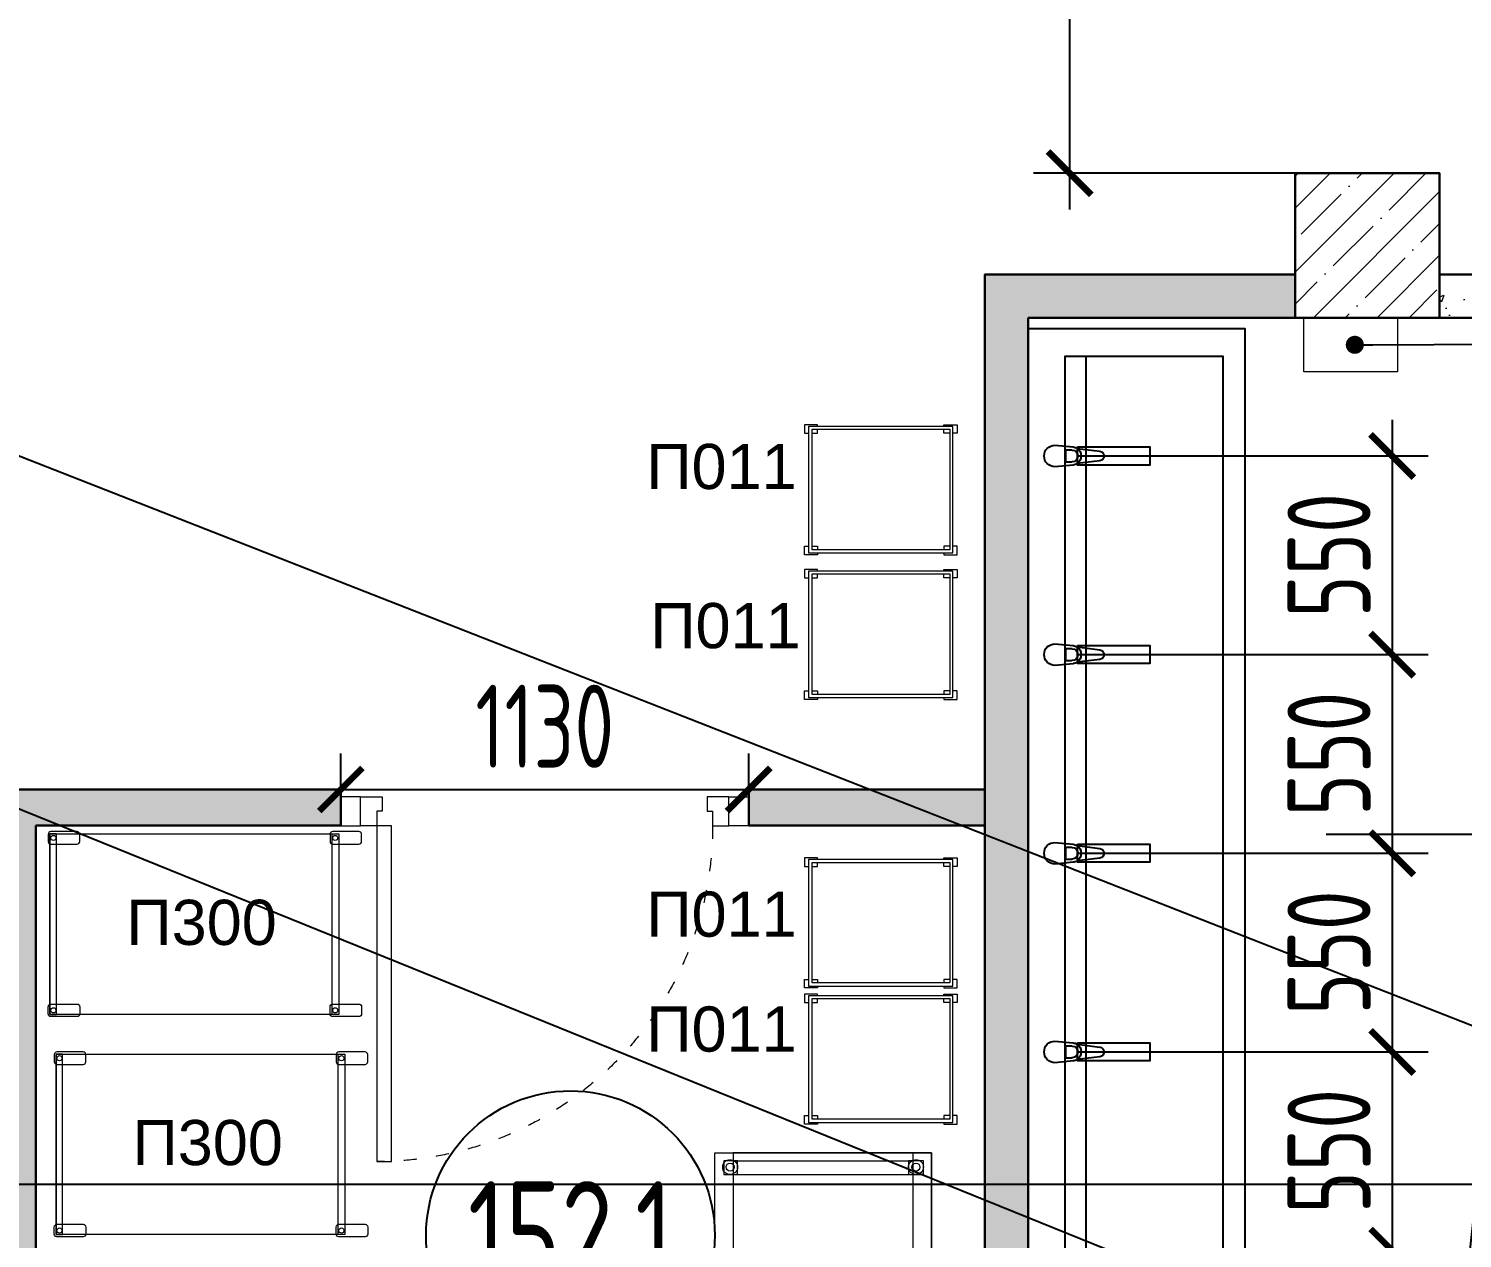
# Model space of a CAD drawing. Header units: millimetres. Extents: x -241391 to 8718866, y 0 to 143518.
# Drawn here: x -203943 to -199971, y 115852 to 119201 of the extents above; entities that cross this region are included whole.
import ezdxf
from ezdxf import colors
from ezdxf.entities.mleader import LeaderData, LeaderLine
from ezdxf.enums import TextEntityAlignment as Align
from ezdxf.math import Vec2, Vec3

# ---------------------------------------------------------------- set-up
doc = ezdxf.new("R2010")
doc.units = ezdxf.units.MM
doc.header["$MEASUREMENT"] = 0
doc.linetypes.add('ACAD_ISO03W100', pattern=[30, 12, -18])
doc.layers.get('0').update_dxf_attribs({"color": 250, "lineweight": 9})
for name, color, linetype, lineweight in [('АР_Двери', 5, 'Continuous', 18), ('АР_Колонны', 5, 'Continuous', 30), ('АР_Колонны Штрих', 250, 'Continuous', 5), ('АР_Маркер экспликации', 239, 'Continuous', 13), ('АР_Номер помещения', 1, 'Continuous', 25), ('АР_Отметки', 250, 'Continuous', 15), ('АР_Перегородки газоблок', 165, 'Continuous', 30), ('АР_Перегородки газоблок_Штрих', 165, 'Continuous', 5), ('ТХ_пищеблок', 30, 'Continuous', 20)]:
    doc.layers.add(name, color=color, linetype=linetype, lineweight=lineweight)
for name, color, linetype in [('ТХ_пищеблок_позиции', 5, 'Continuous'), ('ТХ_сантехника', 132, 'Continuous'), ('ТХ_электросушилки', 12, 'Continuous')]:
    doc.layers.add(name, color=color, linetype=linetype)
doc.layers.add('ТХ_привязка ТХ', color=7, linetype='Continuous', true_color=0x163d5c)
doc.styles.add('ISOCPEUR', font='isocpeur.ttf', dxfattribs={"width": 0.7})
doc.styles.add('Standart Arial', font='arial.ttf', dxfattribs={"width": 0.7, "height": 250})
pattern_1 = [(50, (0, 0), (215.17805, -18.82564), [22.5, -247.5]), (355, (0, 0), (-41.6254, 225.65764), [18, -198]), (100.45144, (17.93, -1.57), (173.55265, 206.832), [19.12206, -210.34263]), (46.1842, (0, 60), (320.1724, -49.65578), [33.75, -371.25]), (96.63564, (26.68, 55.86), (280.3986, 292.2356), [28.6831, -315.51413]), (351.18416, (0, 60), (280.3986, 292.2356), [27, -297]), (21, (30, 45), (179.07212, -120.78567), [22.5, -247.5]), (326, (30, 45), (72.9946, 217.54501), [18, -198]), (71.45144, (44.92, 34.93), (252.06671, 96.75935), [19.12206, -210.34263]), (37.5, (0, 0), (3.647957, 99.868156), [0, -195.6, 0, -201, 0, -198.75]), (7.5, (0, 0), (78.92086, 118.323514), [0, -114.6, 0, -191.1, 0, -75.75]), (327.5, (-66.9, 0), (160.14673, -6.766462), [0, -75, 0, -234, 0, -310.5]), (317.5, (-96.9, 0), (174.95585, 30.031495), [0, -97.5, 0, -155.4, 0, -220.5])]

# ---------------------------------------------------------------- blocks, each defined once
blk = doc.blocks.new('_Dot')
at = {"color": 0, "linetype": 'ByBlock', "lineweight": -2}
blk.add_line((-0.5, 0), (-1, 0), dxfattribs=at)
at = {"color": 0, "linetype": 'ByBlock', "const_width": 0.5}
blk.add_lwpolyline([(-0.25, 0, 1), (0.25, 0, 1)], format="xyb", close=True, dxfattribs=at)
blk = doc.blocks.new('смеситель короткий')
for p, q in [((42, 21), (0, 25)), ((24.9, 13.6), (39.8, 13.6)), ((24.9, -13.6), (24.9, 13.6)), ((104.4, 11.1), (51.5, 17.7)), ((0, -25), (42, -21)), ((39.8, -13.6), (24.9, -13.6)), ((51.5, -17.7), (104.4, -11.1))]:
    blk.add_line(p, q)
for centre, major_axis, start_param, end_param in [((0, 0), (-17.7, 17.7), -0.785398, 2.356194), ((39.8, 0), (9.62, 9.62), 3.926991, 7.068583), ((40.1, 0), (-14.9, 14.9), -1.35736, -0.875625), ((40.1, 0), (14.9, 14.9), 4.498953, 6.496621), ((103, 0), (7.91, 7.91), 4.051589, 6.943986), ((40.1, 0), (14.9, 14.9), 4.017217, 4.498953)]:
    blk.add_ellipse(centre, major_axis=major_axis, ratio=1, start_param=start_param, end_param=end_param)
blk = doc.blocks.new('*U162')
at = {"layer": 'АР_Номер помещения', "color": 7}
blk.add_circle((-3842.8, -2609.1), 400, dxfattribs=at)
at = {"color": 7, "style": 'ISOCPEUR', "width": 0.7, "flags": 1}
blk.add_attdef('КАТЕГОРИЯ', (-499.2, -2092.2), '', height=250, dxfattribs=at)
at = {"layer": 'АР_Номер помещения', "color": 7, "style": 'ISOCPEUR', "width": 0.7}
blk.add_attdef('НОМЕР_ПОМЕЩЕНИЯ', text='', height=300, dxfattribs=at).set_placement((-3842.8, -2609.1), align=Align.MIDDLE_CENTER)
blk = doc.blocks.new('раковина столовая 2')
for points in [[(970111.9, -22806.1), (970111.9, -17235.9), (969511.9, -17235.9), (969511.9, -22806.1)], [(969571.9, -22746.1), (969571.9, -17314), (969951.9, -17314), (969951.9, -22746.1)], [(969974.7, -17564), (969774.7, -17564), (969774.7, -17614), (969974.7, -17614)], [(969974.7, -18114), (969774.7, -18114), (969774.7, -18164), (969974.7, -18164)], [(969974.7, -18664), (969774.7, -18664), (969774.7, -18714), (969974.7, -18714)], [(969974.7, -19214), (969774.7, -19214), (969774.7, -19264), (969974.7, -19264)]]:
    blk.add_lwpolyline(points, close=True)
blk = doc.blocks.new('*U169')
at = {"color": 253}
for points in [[(-55, -80), (-55, 0), (-115, 0), (-115, -40), (-100, -40), (-100, -80), (-55, -80)], [(0, 0), (0, -80), (-55, -80), (-55, 0), (0, 0)], [(-1130, 0), (-1130, -80), (-1075, -80), (-1075, 0), (-1130, 0)], [(-1075, -80), (-1075, 0), (-1015, 0), (-1015, -40), (-1030, -40), (-1030, -80), (-1075, -80)]]:
    blk.add_lwpolyline(points, dxfattribs=at)
blk.add_lwpolyline([(-100, -80), (-100, -1010), (-140, -1010), (-140, -80)], close=True, dxfattribs=at)
at = {"color": 253, "linetype": 'ACAD_ISO03W100', "ltscale": 3}
blk.add_arc((-100, -80), 930, 180, 270, dxfattribs=at)
blk = doc.blocks.new('_DotSmall')
at = {"color": 0, "linetype": 'ByBlock', "const_width": 0.5}
blk.add_lwpolyline([(-0.0625, 0, 1), (0.0625, 0, 1)], format="xyb", close=True, dxfattribs=at)
blk = doc.blocks.new('_ArchTick')
at = {"color": 0, "linetype": 'ByBlock', "const_width": 0.15}
blk.add_lwpolyline([(-0.5, -0.5), (0.5, 0.5)], dxfattribs=at)

msp = doc.modelspace()

# ---------------------------------------------------------------- hatches: boundary and pattern name
at = {"layer": 'АР_Колонны Штрих', "ltscale": 100}
h = msp.add_hatch(dxfattribs=at)
h.set_pattern_fill('ANSI35', color=256, scale=500)
h.set_pattern_definition([(45, (-1157486.01, 158672.16), (-88.388348, 88.388348), []), (45, (-1157397.63, 158672.16), (-88.388348, 88.388348), [156.25, -31.25, 0, -31.25])])
h.paths.add_polyline_path([(-200033.9, 118800.7), (-200433.9, 118800.7), (-200433.9, 118400.7), (-200033.9, 118400.7)])
at = {"layer": 'АР_Перегородки газоблок_Штрих', "ltscale": 100}
h = msp.add_hatch(dxfattribs=at)
h.set_pattern_fill('AR-CONC', color=253, scale=30)
h.set_pattern_definition(pattern_1)
h.paths.add_polyline_path([(-201173.8, 118370.9), (-201173.6, 118400.7), (-200433.9, 118400.7), (-200433.9, 118520.7), (-201293.4, 118520.6), (-201293.4, 115964.6), (-201293.3, 115964.6), (-201292.7, 115627.6), (-201293.4, 115627.6), (-201293.4, 115600.7), (-201173.8, 115600.7)])
h.paths.add_polyline_path([(-201173.8, 115600.7), (-201293.4, 115600.7), (-201293.4, 115007.2), (-201293.4, 112600.7), (-201173.4, 112600.7), (-201173.4, 112680.7), (-200433.9, 112680.7), (-200433.9, 112800.7), (-200573.8, 112800.7), (-200573.8, 112800.7), (-201173.8, 112800.7)])
h.paths.add_polyline_path([(-200433.9, 112520.7), (-201173.4, 112520.7), (-201173.4, 112600.7), (-201293.4, 112600.7), (-201293.4, 110702.5), (-201173.4, 110702.5), (-201173.4, 112400.7), (-200433.9, 112400.7), (-200433.9, 112400.7)])
h = msp.add_hatch(dxfattribs=at)
h.set_pattern_fill('AR-CONC', color=256, scale=30)
h.set_pattern_definition(pattern_1)
h.paths.add_polyline_path([(-199333.9, 118520.7), (-200033.9, 118520.7), (-200033.9, 118400.7), (-199333.9, 118400.7)])
h = msp.add_hatch(dxfattribs=at)
h.set_pattern_fill('AR-CONC', color=253, scale=30)
h.set_pattern_definition([(50, (0.09, 1576.72), (215.17805, -18.82564), [22.5, -247.5]), (355, (0.09, 1576.72), (-41.6254, 225.65764), [18, -198]), (100.45144, (18.02, 1575.15), (173.55265, 206.832), [19.12206, -210.34263]), (46.1842, (0.09, 1636.72), (320.1724, -49.65578), [33.75, -371.25]), (96.63564, (26.77, 1632.6), (280.3986, 292.2356), [28.6831, -315.51413]), (351.18416, (0.09, 1636.72), (280.3986, 292.2356), [27, -297]), (21, (30.1, 1621.72), (179.07212, -120.78567), [22.5, -247.5]), (326, (30.1, 1621.72), (72.9946, 217.54501), [18, -198]), (71.45144, (45.02, 1611.66), (252.06671, 96.75935), [19.12206, -210.34263]), (37.5, (0.09, 1576.72), (3.647957, 99.868156), [0, -195.6, 0, -201, 0, -198.75]), (7.5, (0.09, 1576.72), (78.92086, 118.323514), [0, -114.6, 0, -191.1, 0, -75.75]), (327.5, (-66.81, 1576.72), (160.14673, -6.766462), [0, -75, 0, -234, 0, -310.5]), (317.5, (-96.8, 1576.72), (174.95585, 30.031495), [0, -97.5, 0, -155.4, 0, -220.5])])
h.paths.add_polyline_path([(-201293.3, 117094.4), (-201947.8, 117094.3), (-201947.8, 116994.3), (-201293.3, 116994.4)])
h.paths.add_polyline_path([(-203077.8, 117094.3), (-204022.7, 117094.3), (-204022.7, 114793.8), (-205930.8, 114793.8), (-205930.8, 114693.8), (-204022.7, 114693.8), (-204022.7, 112500.4), (-206033.9, 112500.7), (-206033.9, 112400.7), (-203922.6, 112400.4), (-203922.7, 114817.8), (-203300.3, 114817.8), (-203300.3, 114917.8), (-203922.6, 114917.8), (-203922.6, 116994.3), (-203077.8, 116994.3)])

# ---------------------------------------------------------------- linework, layer by layer
at = {"layer": 'АР_Колонны', "ltscale": 100}
msp.add_lwpolyline([(-200433.9, 118800.7), (-200033.9, 118800.7), (-200033.9, 118400.7), (-200433.9, 118400.7)], close=True, dxfattribs=at)
at = {"layer": 'АР_Перегородки газоблок', "color": 253, "ltscale": 100}
for p, q in [((-203077.8, 117094.3), (-204022.7, 117094.3)), ((-203077.8, 117094.3), (-203077.8, 116994.2)), ((-201293.3, 117094.4), (-201947.8, 117094.4)), ((-201947.8, 116994.2), (-201947.8, 117094.4)), ((-203077.8, 116994.3), (-203922.7, 116994.3)), ((-201293.3, 116994.4), (-201947.8, 116994.4))]:
    msp.add_line(p, q, dxfattribs=at)
for points in [[(-201293.4, 115007.2), (-201293.4, 118520.6), (-200433.9, 118520.7)], [(-201173.6, 112800.7), (-201173.6, 118400.7)]]:
    msp.add_lwpolyline(points, dxfattribs=at)
at = {"layer": 'АР_Перегородки газоблок', "ltscale": 100}
for points in [[(-200033.9, 118520.7), (-199333.9, 118520.7)], [(-200433.9, 118400.7), (-201173.6, 118400.7)], [(-199333.9, 118400.7), (-200033.9, 118400.7)]]:
    msp.add_lwpolyline(points, dxfattribs=at)
at = {"layer": 'АР_Перегородки газоблок', "color": 253, "ltscale": 100, "elevation": 0}
msp.add_lwpolyline([(-203922.7, 116994.3), (-203922.7, 114917.8), (-203300.3, 114917.8), (-203300.3, 114817.8)], dxfattribs=at)
at = {"layer": 'ТХ_пищеблок'}
for points in [[(-201757.4, 118099.2), (-201757.4, 118104.3), (-201793.7, 118104.3), (-201793.7, 118080.7), (-201782.2, 118080.7)], [(-201772.3, 118080.7), (-201757.4, 118080.7), (-201757.4, 118091.7)], [(-201406.9, 118099.2), (-201406.9, 118104.3), (-201370.7, 118104.3), (-201370.7, 118080.7), (-201382.2, 118080.7)], [(-201390.4, 118080.7), (-201406.9, 118080.7), (-201406.9, 118091.7)], [(-201757.4, 117749.2), (-201757.4, 117744.1), (-201793.7, 117744.1), (-201793.7, 117767.7), (-201782.2, 117767.7)], [(-201772.3, 117767.7), (-201757.4, 117767.7), (-201757.4, 117757.7)], [(-201406.9, 117749.2), (-201406.9, 117744.1), (-201370.7, 117744.1), (-201370.7, 117767.7), (-201382.2, 117767.7)], [(-201390.4, 117767.7), (-201406.9, 117767.7), (-201406.9, 117757.7)], [(-201757.4, 117698.8), (-201757.4, 117703.9), (-201793.7, 117703.9), (-201793.7, 117680.3), (-201782.2, 117680.3)], [(-201772.3, 117680.3), (-201757.4, 117680.3), (-201757.4, 117691.3)], [(-201406.9, 117698.8), (-201406.9, 117703.9), (-201370.7, 117703.9), (-201370.7, 117680.3), (-201382.2, 117680.3)], [(-201390.4, 117680.3), (-201406.9, 117680.3), (-201406.9, 117691.3)], [(-201757.4, 117348.8), (-201757.4, 117343.7), (-201793.7, 117343.7), (-201793.7, 117367.3), (-201782.2, 117367.3)], [(-201772.3, 117367.3), (-201757.4, 117367.3), (-201757.4, 117357.3)], [(-201406.9, 117348.8), (-201406.9, 117343.7), (-201370.7, 117343.7), (-201370.7, 117367.3), (-201382.2, 117367.3)], [(-201390.4, 117367.3), (-201406.9, 117367.3), (-201406.9, 117357.3)], [(-201757.4, 116900.1), (-201757.4, 116905.2), (-201793.7, 116905.2), (-201793.7, 116881.6), (-201782.2, 116881.6)], [(-201772.3, 116881.6), (-201757.4, 116881.6), (-201757.4, 116892.6)], [(-201406.9, 116900.1), (-201406.9, 116905.2), (-201370.7, 116905.2), (-201370.7, 116881.6), (-201382.2, 116881.6)], [(-201390.4, 116881.6), (-201406.9, 116881.6), (-201406.9, 116892.6)], [(-201757.4, 116550.1), (-201757.4, 116545), (-201793.7, 116545), (-201793.7, 116568.6), (-201782.2, 116568.6)], [(-201772.3, 116568.6), (-201757.4, 116568.6), (-201757.4, 116558.6)], [(-201406.9, 116550.1), (-201406.9, 116545), (-201370.7, 116545), (-201370.7, 116568.6), (-201382.2, 116568.6)], [(-201390.4, 116568.6), (-201406.9, 116568.6), (-201406.9, 116558.6)], [(-201757.4, 116522.8), (-201757.4, 116527.9), (-201793.7, 116527.9), (-201793.7, 116504.3), (-201782.2, 116504.3)], [(-201772.3, 116504.3), (-201757.4, 116504.3), (-201757.4, 116515.3)], [(-201406.9, 116522.8), (-201406.9, 116527.9), (-201370.7, 116527.9), (-201370.7, 116504.3), (-201382.2, 116504.3)], [(-201390.4, 116504.3), (-201406.9, 116504.3), (-201406.9, 116515.3)], [(-201757.4, 116172.8), (-201757.4, 116167.7), (-201793.7, 116167.7), (-201793.7, 116191.3), (-201782.2, 116191.3)], [(-201772.3, 116191.3), (-201757.4, 116191.3), (-201757.4, 116181.3)], [(-201406.9, 116172.8), (-201406.9, 116167.7), (-201370.7, 116167.7), (-201370.7, 116191.3), (-201382.2, 116191.3)], [(-201390.4, 116191.3), (-201406.9, 116191.3), (-201406.9, 116181.3)], [(-201416.3, 112331), (-201441.7, 112381.8), (-202159.6, 112381.8), (-202181.8, 112331), (-202181.8, 112172.2), (-202159.6, 112041.9), (-201441.7, 112041.9), (-201416.3, 112172.2), (-201416.3, 112331), (-201441.7, 112381.8), (-201441.7, 113042.5), (-201492.6, 113042.5), (-201540.2, 113042.5), (-201540.2, 113055.2), (-201540.2, 115059.4), (-201492.6, 115059.4), (-201441.7, 115059.4), (-201441.7, 116088.5), (-201492.6, 116088.5), (-201540.2, 116088.5), (-201943.6, 116088.5), (-201991.2, 116088.5)], [(-202016.6, 116066.3), (-202016.6, 116066.3)], [(-201981.7, 116066.3), (-201981.7, 116066.3)], [(-201978.5, 116066.3), (-201505.3, 116066.3)], [(-201502.1, 116066.3), (-201502.1, 116066.3)], [(-201492.6, 112369.1), (-201492.6, 112381.8), (-201492.6, 113042.5), (-201441.7, 113042.5), (-201441.7, 115059.4), (-201492.6, 115059.4), (-201492.6, 115072.1), (-201492.6, 116088.5)], [(-201467.2, 116066.3), (-201467.2, 116066.3)], [(-202016.6, 116031.3), (-202016.6, 116031.3)], [(-201981.7, 116031.3), (-201981.7, 116031.3)], [(-201978.5, 116028.2), (-201956.3, 116028.2), (-201918.2, 116028.2), (-201565.6, 116028.2), (-201524.3, 116028.2), (-201505.3, 116028.2)], [(-201502.1, 116031.3), (-201502.1, 116031.3)], [(-201467.2, 116031.3), (-201467.2, 116031.3)]]:
    msp.add_lwpolyline(points, dxfattribs=at)
for points in [[(-201782.2, 118099.2), (-201782.2, 117749.2), (-201382.2, 117749.2), (-201382.2, 118099.2)], [(-201390.4, 118091.7), (-201390.4, 117757.7), (-201772.3, 117757.7), (-201772.3, 118091.7)], [(-201782.2, 117698.8), (-201782.2, 117348.8), (-201382.2, 117348.8), (-201382.2, 117698.8)], [(-201390.4, 117691.3), (-201390.4, 117357.3), (-201772.3, 117357.3), (-201772.3, 117691.3)], [(-201782.2, 116900.1), (-201782.2, 116550.1), (-201382.2, 116550.1), (-201382.2, 116900.1)], [(-201390.4, 116892.6), (-201390.4, 116558.6), (-201772.3, 116558.6), (-201772.3, 116892.6)], [(-201782.2, 116522.8), (-201782.2, 116172.8), (-201382.2, 116172.8), (-201382.2, 116522.8)], [(-201390.4, 116515.3), (-201390.4, 116181.3), (-201772.3, 116181.3), (-201772.3, 116515.3)], [(-201441.7, 112041.9), (-202159.6, 112041.9), (-202181.8, 112172.2), (-202181.8, 112331), (-202159.6, 112381.8), (-202042.1, 112381.8), (-202042.1, 116088.5), (-201441.7, 116088.5), (-201441.7, 112381.8), (-201416.3, 112331), (-201416.3, 112172.2)], [(-202042.1, 115059.4), (-202042.1, 116088.5), (-201991.2, 116088.5), (-201991.2, 115072.1), (-201991.2, 115059.4)], [(-202016.6, 116028.2), (-201978.5, 116028.2), (-201978.5, 116066.3), (-202016.6, 116066.3)], [(-201505.3, 116028.2), (-201464, 116028.2), (-201464, 116066.3), (-201505.3, 116066.3)]]:
    msp.add_lwpolyline(points, close=True, dxfattribs=at)
at = {"layer": 'ТХ_пищеблок', "ltscale": 0.1}
for points in [[(-203808.4, 116977.6), (-203881.2, 116977.6, 0.414214), (-203888.5, 116970.2), (-203888.5, 116950.3, 0.414214), (-203881.2, 116942.9), (-203808.4, 116942.9, 0.414214), (-203801.1, 116950.3), (-203801.1, 116970.2, 0.414214)], [(-203027.5, 116977.6), (-203100.2, 116977.6, 0.414214), (-203107.6, 116970.2), (-203107.6, 116950.3, 0.414214), (-203100.2, 116942.9), (-203027.5, 116942.9, 0.414214), (-203020.1, 116950.3), (-203020.1, 116970.2, 0.414214)], [(-203808.4, 116465.5), (-203881.2, 116465.5, -0.414214), (-203888.5, 116472.9), (-203888.5, 116492.8, -0.414214), (-203881.2, 116500.2), (-203808.4, 116500.2, -0.414214), (-203801.1, 116492.8), (-203801.1, 116472.9, -0.414214)], [(-203027.5, 116465.5), (-203100.2, 116465.5, -0.414214), (-203107.6, 116472.9), (-203107.6, 116492.8, -0.414214), (-203100.2, 116500.2), (-203027.5, 116500.2, -0.414214), (-203020.1, 116492.8), (-203020.1, 116472.9, -0.414214)], [(-203791.5, 116367.8), (-203864.3, 116367.8, 0.414214), (-203871.6, 116360.4), (-203871.6, 116340.5, 0.414214), (-203864.3, 116333.1), (-203791.5, 116333.1, 0.414214), (-203784.2, 116340.5), (-203784.2, 116360.4, 0.414214)], [(-203010.6, 116367.8), (-203083.3, 116367.8, 0.414214), (-203090.7, 116360.4), (-203090.7, 116340.5, 0.414214), (-203083.3, 116333.1), (-203010.6, 116333.1, 0.414214), (-203003.2, 116340.5), (-203003.2, 116360.4, 0.414214)], [(-203791.5, 115855.7), (-203864.3, 115855.7, -0.414214), (-203871.6, 115863.1), (-203871.6, 115883, -0.414214), (-203864.3, 115890.4), (-203791.5, 115890.4, -0.414214), (-203784.2, 115883), (-203784.2, 115863.1, -0.414214)], [(-203010.6, 115855.7), (-203083.3, 115855.7, -0.414214), (-203090.7, 115863.1), (-203090.7, 115883, -0.414214), (-203083.3, 115890.4), (-203010.6, 115890.4, -0.414214), (-203003.2, 115883), (-203003.2, 115863.1, -0.414214)]]:
    msp.add_lwpolyline(points, format="xyb", close=True, dxfattribs=at)
for points in [[(-203083.7, 116471.5), (-203883.7, 116471.5), (-203883.7, 116971.5), (-203083.7, 116971.5)], [(-203883.7, 116471.5), (-203865.5, 116471.5), (-203865.5, 116971.5), (-203883.7, 116971.5)], [(-203083.7, 116471.5), (-203101.8, 116471.5), (-203101.8, 116971.5), (-203083.7, 116971.5)], [(-203066.8, 115861.8), (-203866.8, 115861.8), (-203866.8, 116361.8), (-203066.8, 116361.8)], [(-203866.8, 115861.8), (-203848.6, 115861.8), (-203848.6, 116361.8), (-203866.8, 116361.8)], [(-203066.8, 115861.8), (-203084.9, 115861.8), (-203084.9, 116361.8), (-203066.8, 116361.8)]]:
    msp.add_lwpolyline(points, close=True, dxfattribs=at)
for centre in [(-203874.1, 116960.2), (-203093.2, 116960.2), (-203874.1, 116482.8), (-203093.2, 116482.8), (-203857.3, 116350.4), (-203076.3, 116350.4), (-203857.3, 115873.1), (-203076.3, 115873.1)]:
    msp.add_circle(centre, 7.16, dxfattribs=at)
at = {"layer": 'ТХ_пищеблок'}
for centre, radius in [((-201999.2, 116048.8), 20.6), ((-201999.2, 116048.8), 11.1), ((-201484.6, 116048.8), 20.6), ((-201484.6, 116048.8), 11.1)]:
    msp.add_circle(centre, radius, dxfattribs=at)
at = {"layer": 'ТХ_привязка ТХ', "ltscale": 100}
for p, q in [((-201058.4, 118700.7), (-201058.4, 120101.4)), ((-200433.9, 118800.7), (-201158.4, 118800.7)), ((-200165.2, 118117.8), (-200165.2, 117367.8)), ((-201036.6, 118017.8), (-200065.2, 118017.8)), ((-200165.2, 117567.8), (-200165.2, 116817.8)), ((-201036.6, 117467.8), (-200065.2, 117467.8)), ((-201036.6, 117467.8), (-200065.2, 117467.8)), ((-203077.8, 117094.3), (-203077.8, 117194.4)), ((-201947.8, 117094.3), (-201947.8, 117194.4)), ((-203177.8, 117094.4), (-201847.8, 117094.4)), ((-200165.2, 117017.8), (-200165.2, 116267.8)), ((-201036.6, 116917.8), (-200065.2, 116917.8)), ((-201036.6, 116917.8), (-200065.2, 116917.8)), ((-200165.2, 116467.8), (-200165.2, 115717.8)), ((-201036.6, 116367.8), (-200065.2, 116367.8)), ((-201036.6, 116367.8), (-200065.2, 116367.8)), ((-200165.2, 115917.8), (-200165.2, 115167.8))]:
    msp.add_line(p, q, dxfattribs=at)
at = {"layer": 'ТХ_сантехника'}
for points in [[(-201173.8, 112800.7), (-201173.8, 118370.9), (-200573.8, 118370.9), (-200573.8, 112800.7)], [(-200633.8, 112860.7), (-200633.8, 118292.8), (-201071.6, 118292.8), (-201071.7, 112860.7)]]:
    msp.add_lwpolyline(points, close=True, dxfattribs=at)
at = {"layer": 'ТХ_электросушилки', "lineweight": 0, "ltscale": 100, "transparency": 33554687}
msp.add_lwpolyline([(-200150.2, 118250.7), (-200410.2, 118250.7), (-200410.2, 118400.7), (-200150.2, 118400.7)], close=True, dxfattribs=at)

# ---------------------------------------------------------------- block references
at = {"layer": 'АР_Двери', "color": 253, "xscale": -1}
msp.add_blockref('*U169', (-203077.8, 117074.2), dxfattribs=at)
at = {"layer": 'АР_Маркер экспликации', "color": 253}
ref = msp.add_blockref('*U162', (-198598.8, 118469), dxfattribs=at)
ref.add_attrib('НОМЕР_ПОМЕЩЕНИЯ', '152.1', dxfattribs={"layer": 'АР_Номер помещения', "color": 7, "height": 300, "style": 'ISOCPEUR', "width": 0.7}).set_placement((-202441.5, 115859.9), align=Align.MIDDLE_CENTER)
at = {"layer": 'ТХ_привязка ТХ', "ltscale": 100, "xscale": 120, "yscale": 120, "zscale": 120}
for p, rotation in [((-201058.4, 118800.7), 270), ((-200165.2, 118017.8), 90), ((-200165.2, 117467.8), 270), ((-200165.2, 117467.8), 90), ((-203077.8, 117094.4), 180), ((-200165.2, 116917.8), 270), ((-200165.2, 116917.8), 90), ((-200165.2, 116367.8), 270), ((-200165.2, 116367.8), 90), ((-200165.2, 115817.8), 270), ((-200165.2, 115817.8), 90)]:
    msp.add_blockref('_ArchTick', p, dxfattribs=dict(at, rotation=rotation))
msp.add_blockref('_ArchTick', (-201947.8, 117094.4), dxfattribs=at)
at = {"layer": 'ТХ_сантехника', "color": 253, "xscale": -1}
msp.add_blockref('раковина столовая 2', (768938.2, 135606.8), dxfattribs=at)
at = {"layer": 'ТХ_сантехника', "ltscale": 100, "xscale": -1.193395715199417, "yscale": 1.193395715199417, "zscale": 1.193395715199417, "rotation": 180}
for p in [(-201099.5, 118017.8), (-201099.5, 117467.8), (-201099.5, 116917.8), (-201099.5, 116367.8)]:
    msp.add_blockref('смеситель короткий', p, dxfattribs=at)

# ---------------------------------------------------------------- texts
at = {"layer": 'ТХ_пищеблок_позиции', "style": 'Standart Arial'}
for s, p in [('П011', (-202231.6, 117926.3, -1.1)), ('П011', (-202220.6, 117485.6, -1.1)), ('П011', (-202231.6, 116686.7, -1.1)), ('П300', (-203672, 116664, -1.1)), ('П011', (-202231.6, 116368.6, -1.1)), ('П300', (-203655.1, 116054.3, -1.1))]:
    msp.add_text(s, height=125, dxfattribs=at).set_placement(p)
at = {"layer": 'ТХ_привязка ТХ', "ltscale": 100, "char_height": 230, "attachment_point": 5, "rotation": 90, "style": 'ISOCPEUR'}
for insert in [(-200340.2, 117742.8), (-200340.2, 117192.8), (-200340.2, 116642.8), (-200340.2, 116092.8)]:
    msp.add_mtext('\\A1;550', dxfattribs=dict(at, insert=insert))
at = {"layer": 'ТХ_привязка ТХ', "ltscale": 100, "insert": (-202512.8, 117269.4), "char_height": 230, "attachment_point": 5, "style": 'ISOCPEUR'}
msp.add_mtext('\\A1;1130', dxfattribs=at)

# ---------------------------------------------------------------- leaders
at = {"layer": 'АР_Отметки'}
ml = msp.add_multileader_mtext('Standard', dxfattribs=at)
ml.set_content('0,000', color=256, style='ISOCPEUR')
ml.set_leader_properties(color=256, linetype='Continuous', lineweight=-1)
ml.set_arrow_properties(name='DOTSMALL')
ml.build(insert=Vec2(0, 0))
ml.multileader.update_dxf_attribs({"has_text_frame": 1, "text_left_attachment_type": 4, "text_right_attachment_type": 4, "dogleg_length": 100, "arrow_head_size": 180})
ctx = ml.context
ctx.base_point, ctx.char_height, ctx.arrow_head_size, ctx.landing_gap_size, ctx.plane_origin = Vec3(-202583.9, 121652.2, 0), 250, 180, 50, Vec3(-204745.1, 120215.7, 0)
ctx.left_attachment, ctx.right_attachment = 4, 4
notes = []
notes.append((ctx, [(0, (0, 0, 0), (0, 0), (1, 0), 1, [])]))
ctx.mtext.insert, ctx.mtext.width, ctx.mtext.line_spacing_style, ctx.mtext.flow_direction = Vec3(-202533.9, 122052.2, 0), 852.697, 2, 5
at = {"layer": 'ТХ_привязка ТХ', "lineweight": 20}
ml = msp.add_multileader_mtext('Standard', dxfattribs=at)
ml.set_content('Система индивидуальных ячеек хранения продуктов для детей с особенностями питания', color=256, style='Standart Arial')
ml.set_leader_properties()
ml.set_arrow_properties(name='DOT')
ml.build(insert=Vec2(0, 0))
ml.multileader.update_dxf_attribs({"text_left_attachment_type": 6, "text_right_attachment_type": 6, "dogleg_length": 50, "arrow_head_size": 50})
ctx = ml.context
ctx.base_point, ctx.char_height, ctx.arrow_head_size, ctx.landing_gap_size, ctx.plane_origin = Vec3(-198770, 116000.9, -1023.9), 200, 50, 0, Vec3(-184013.5, 115072.8, -1023.9)
ctx.left_attachment, ctx.right_attachment = 6, 6
notes.append((ctx, [(1, (1, 1, 0), (-198820, 116000.9, -1023.9), (1, 0), 50, [(0, [(-205690.2, 118692.5, -1023.9)], 0, [])])]))
ctx.mtext.insert, ctx.mtext.width, ctx.mtext.flow_direction = Vec3(-198770, 116242, -1023.9), 5198.22, 5
ml = msp.add_multileader_mtext('Standard', dxfattribs=at)
ml.set_content('Кубообразная панель ', color=256, style='Standart Arial')
ml.set_leader_properties()
ml.set_arrow_properties(name='DOT')
ml.build(insert=Vec2(0, 0))
ml.multileader.update_dxf_attribs({"text_left_attachment_type": 6, "text_right_attachment_type": 6, "dogleg_length": 50, "arrow_head_size": 50})
ctx = ml.context
ctx.base_point, ctx.char_height, ctx.arrow_head_size, ctx.landing_gap_size, ctx.plane_origin = Vec3(-198780, 114961.7, 0), 200, 50, 0, Vec3(-191921.4, 162959.3, 0)
ctx.left_attachment, ctx.right_attachment = 6, 6
notes.append((ctx, [(0, (1, 1, 0), (-198830, 114961.7, 0), (1, 0), 50, [(3, [(-207123.7, 118317.6, 0)], 0, [])])]))
ctx.mtext.insert, ctx.mtext.width, ctx.mtext.defined_height, ctx.mtext.flow_direction = Vec3(-198780, 115220.5, 0), 2720.476, 5836.6, 5
ml = msp.add_multileader_mtext('Standard', dxfattribs=at)
ml.set_content('{\\W0.8;рукосушитель}', color=256, style='Standart Arial')
ml.set_leader_properties()
ml.set_arrow_properties(name='DOT')
ml.build(insert=Vec2(0, 0))
ml.multileader.update_dxf_attribs({"text_left_attachment_type": 6, "text_right_attachment_type": 6, "dogleg_length": 50, "arrow_head_size": 50})
ctx = ml.context
ctx.base_point, ctx.char_height, ctx.arrow_head_size, ctx.landing_gap_size, ctx.plane_origin = Vec3(-198995.7, 116969.4, 61.9), 200, 50, 0, Vec3(-173265.3, 150679, 61.9)
ctx.left_attachment, ctx.right_attachment = 6, 6
notes.append((ctx, [(0, (1, 1, 0), (-199045.7, 116969.4, 61.9), (1, 0), 50, [(3, [(-200268.7, 118325.6, 61.9), (-199678.3, 118327.7, 61.9), (-200268.1, 112883.1, 61.9), (-200281, 112321.9, 61.9)], 0, [])])]))
ctx.mtext.insert, ctx.mtext.width, ctx.mtext.defined_height, ctx.mtext.flow_direction = Vec3(-198995.7, 117228.2, 61.9), 2720.476, 5836.6, 5
for ctx, leaders in notes:
    for number, flags, end, landing, length, lines in leaders:
        leader = LeaderData()
        leader.index, (leader.has_last_leader_line, leader.has_dogleg_vector, leader.attachment_direction) = number, flags
        leader.last_leader_point, leader.dogleg_vector, leader.dogleg_length = Vec3(end), Vec3(landing), length
        for number, points, colour, breaks in lines:
            line = LeaderLine()
            line.index, line.vertices, line.color, line.breaks = number, Vec3.list(points), colors.encode_raw_color(colour), breaks
            leader.lines.append(line)
        ctx.leaders.append(leader)

doc.saveas('drawing.dxf')
